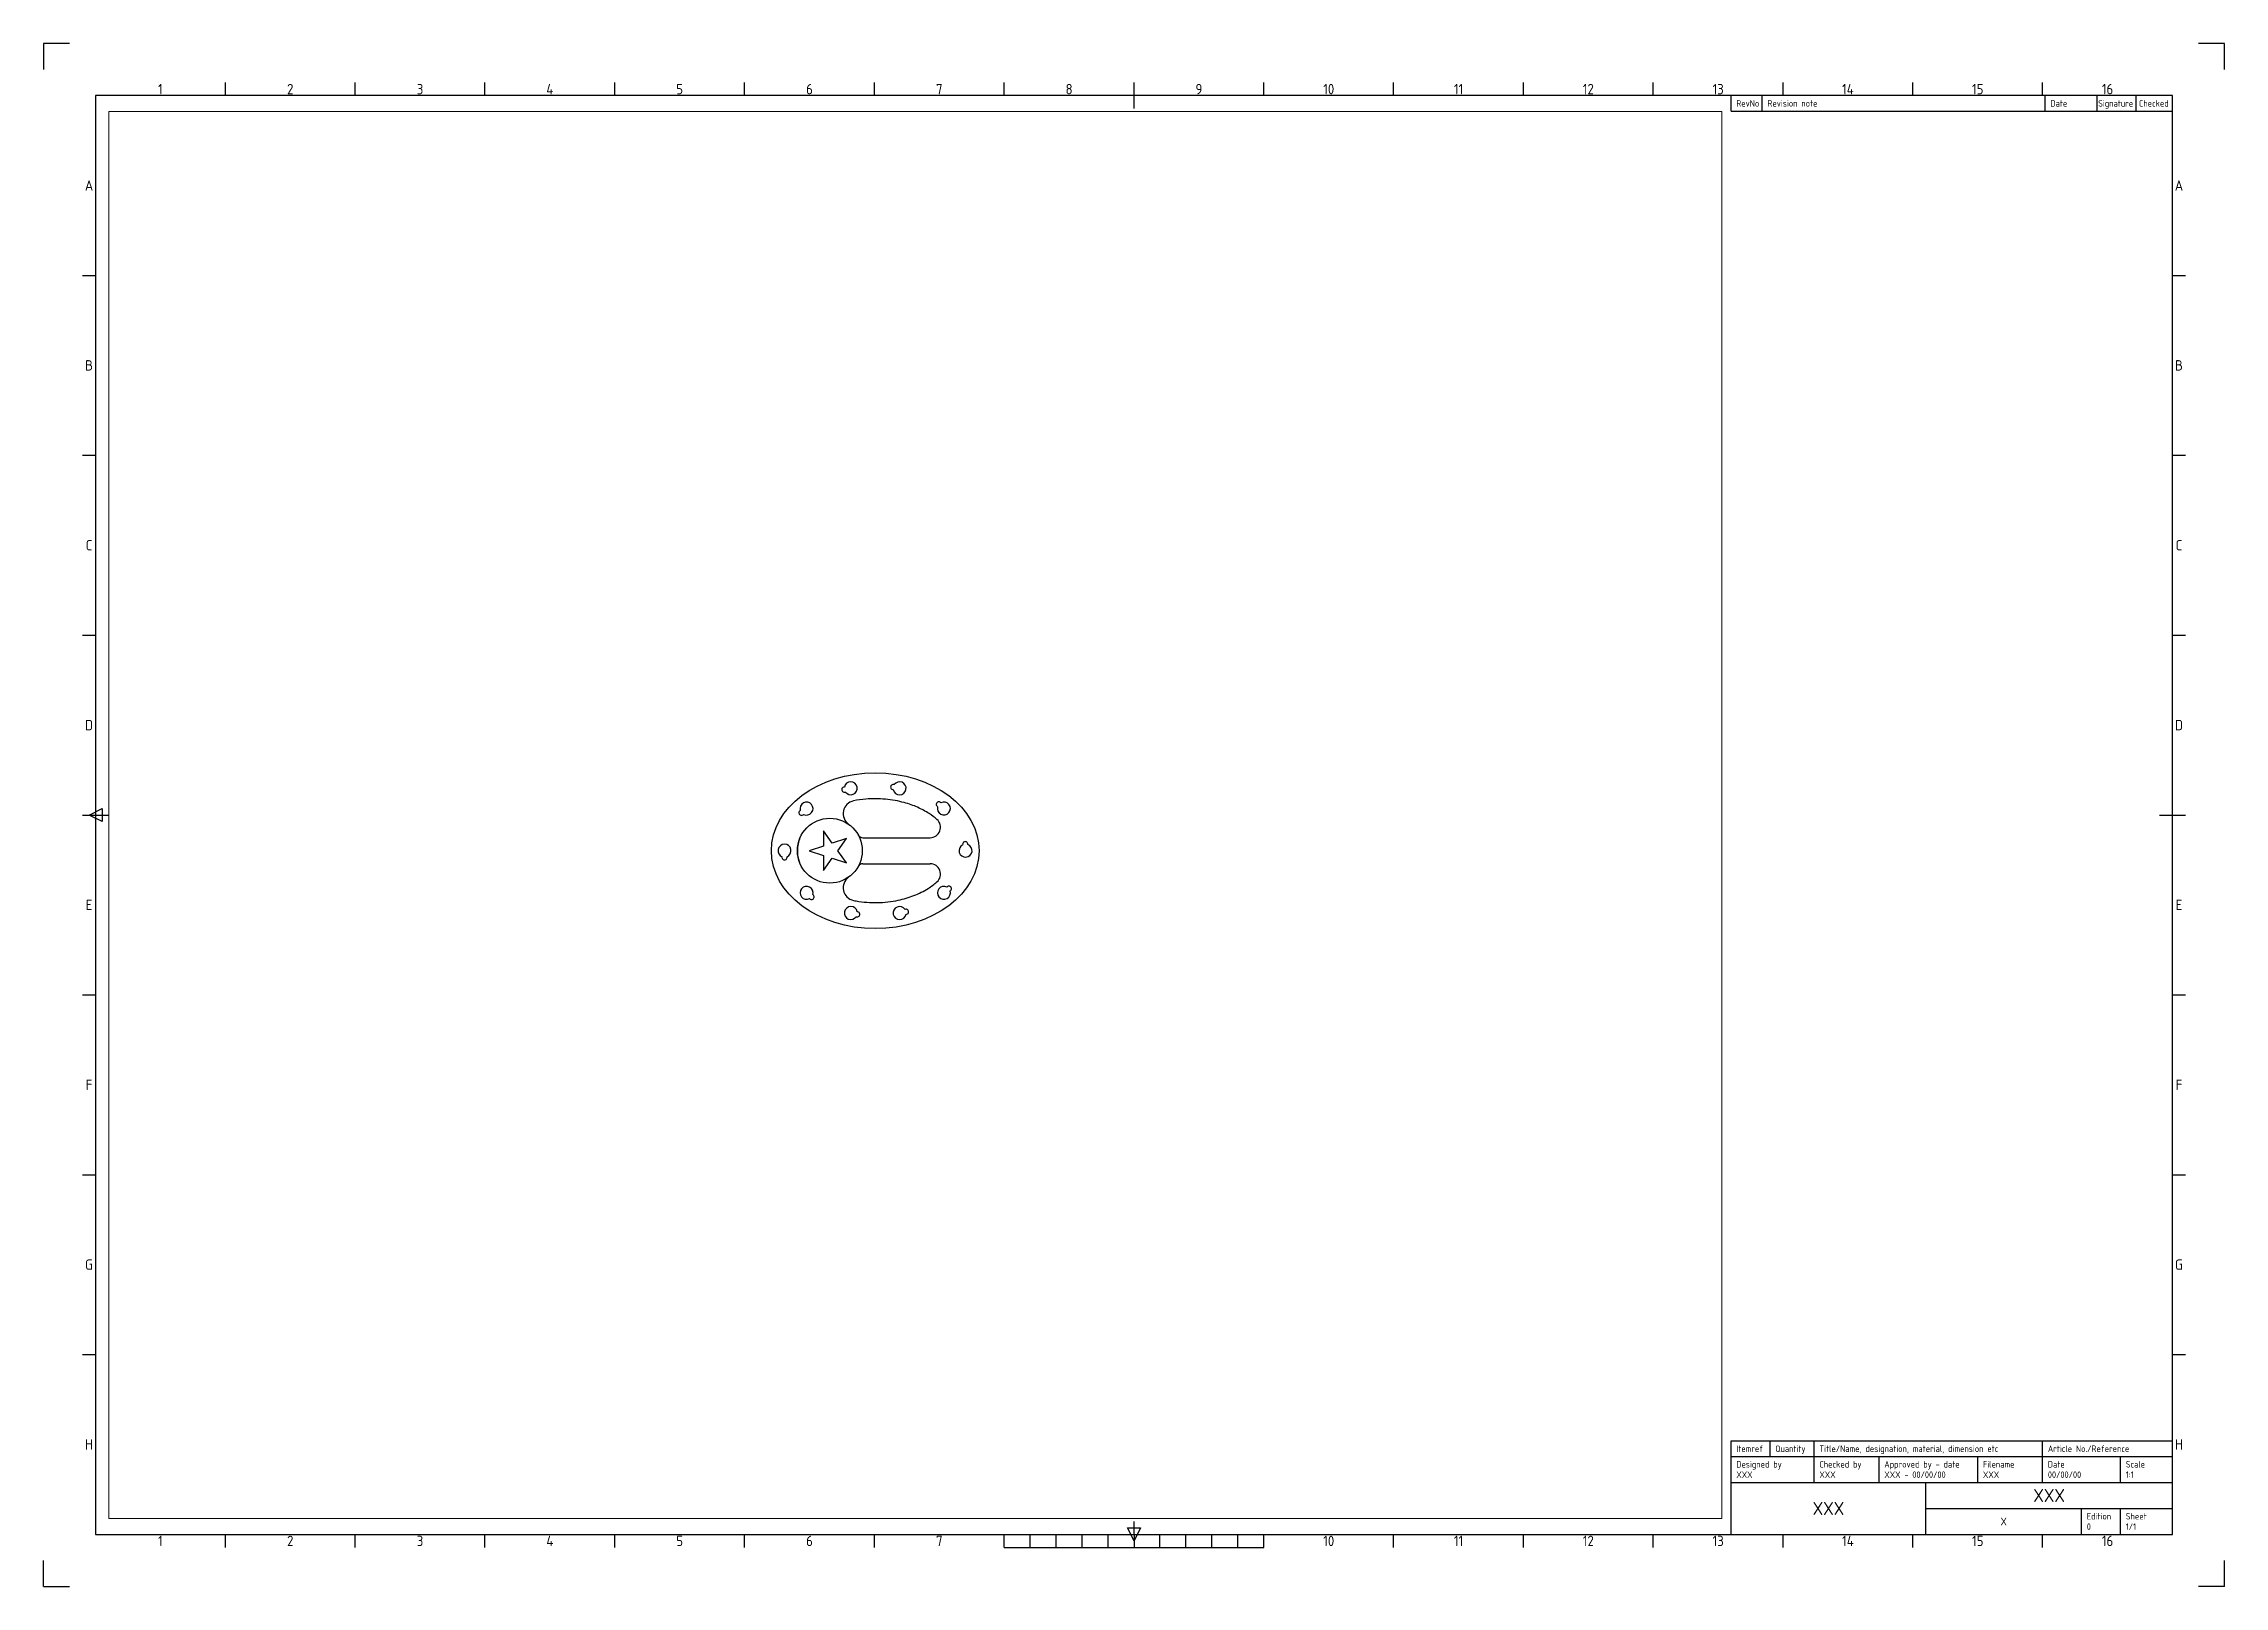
# Paper-space layout 'ISO A1 Layout' of a CAD drawing. Header units: millimetres. Extents: x 0 to 840, y 0 to 594.
# The model-space entities are those that its viewports show. They can reach past a viewport. Long polylines and large blocks are cut down to what shows.
import ezdxf
from ezdxf.enums import TextEntityAlignment as Align

# ---------------------------------------------------------------- set-up
doc = ezdxf.new("R2010")
doc.units = ezdxf.units.MM
for name, color, linetype in [('Model-Front', 7, 'Continuous'), ('Title Block', 7, 'Continuous'), ('Viewport', 5, 'Continuous')]:
    doc.layers.add(name, color=color, linetype=linetype)
doc.styles.add('ISO Proportional', font='isocp.shx')

# ---------------------------------------------------------------- blocks, each defined once
blk = doc.blocks.new('ISO A1 title block')
at = {"layer": 'Title Block'}
for p, q in [((10, 594), (0, 594)), ((0, 594), (0, 584)), ((840, 594), (830, 594)), ((840, 584), (840, 594)), ((820, 574), (20, 574)), ((20, 574), (20, 20)), ((70, 574), (70, 579)), ((120, 574), (120, 579)), ((170, 574), (170, 579)), ((220, 574), (220, 579)), ((270, 574), (270, 579)), ((320, 574), (320, 579)), ((370, 574), (370, 579)), ((420, 569), (420, 579)), ((470, 574), (470, 579)), ((520, 574), (520, 579)), ((570, 574), (570, 579)), ((620, 574), (620, 579)), ((650, 568), (650, 574)), ((662, 568), (662, 574)), ((670, 574), (670, 579)), ((720, 574), (720, 579)), ((770, 574), (770, 579)), ((771, 568), (771, 574)), ((791, 568), (791, 574)), ((806, 568), (806, 574)), ((820, 20), (820, 574)), ((650, 568), (820, 568)), ((15, 504.75), (20, 504.75)), ((820, 504.75), (825, 504.75)), ((15, 435.5), (20, 435.5)), ((820, 435.5), (825, 435.5)), ((15, 366.25), (20, 366.25)), ((820, 366.25), (825, 366.25)), ((15, 297), (25, 297)), ((17.5, 297), (22.5, 299.5)), ((22.5, 294.5), (17.5, 297)), ((22.5, 299.5), (22.5, 294.5)), ((815, 297), (825, 297)), ((15, 227.75), (20, 227.75)), ((820, 227.75), (825, 227.75)), ((15, 158.5), (20, 158.5)), ((820, 158.5), (825, 158.5)), ((15, 89.25), (20, 89.25)), ((820, 89.25), (825, 89.25)), ((650, 56), (820, 56)), ((650, 50), (650, 56)), ((665, 50), (665, 56)), ((682, 50), (682, 56)), ((770, 50), (770, 56)), ((650, 50), (820, 50)), ((650, 20), (650, 50)), ((682, 40), (682, 50)), ((707, 40), (707, 50)), ((745, 40), (745, 50)), ((770, 40), (770, 50)), ((800, 40), (800, 50)), ((650, 40), (820, 40)), ((725, 20), (725, 40)), ((725, 30), (820, 30)), ((785, 20), (785, 30)), ((800, 20), (800, 30)), ((20, 20), (820, 20)), ((70, 15), (70, 20)), ((120, 15), (120, 20)), ((170, 15), (170, 20)), ((220, 15), (220, 20)), ((270, 15), (270, 20)), ((320, 15), (320, 20)), ((370, 15), (370, 20)), ((380, 15), (380, 20)), ((390, 15), (390, 20)), ((400, 15), (400, 20)), ((410, 15), (410, 20)), ((417.5, 22.5), (422.5, 22.5)), ((420, 17.5), (417.5, 22.5)), ((420, 20), (420, 25)), ((422.5, 22.5), (420, 17.5)), ((420, 20), (420, 15)), ((430, 15), (430, 20)), ((440, 15), (440, 20)), ((450, 15), (450, 20)), ((460, 15), (460, 20)), ((470, 15), (470, 20)), ((520, 15), (520, 20)), ((570, 15), (570, 20)), ((620, 15), (620, 20)), ((670, 15), (670, 20)), ((720, 15), (720, 20)), ((770, 15), (770, 20)), ((0, 0), (0, 10)), ((370, 15), (470, 15)), ((840, 0), (840, 10)), ((0, 0), (10, 0)), ((840, 0), (830, 0))]:
    blk.add_line(p, q, dxfattribs=at)
at = {"layer": 'Title Block', "style": 'ISO Proportional'}
for s, p in [('1', (45, 576.5)), ('2', (95, 576.5)), ('3', (145, 576.5)), ('4', (195, 576.5)), ('5', (245, 576.5)), ('6', (295, 576.5)), ('7', (345, 576.5)), ('8', (395, 576.5)), ('9', (445, 576.5)), ('10', (495, 576.5)), ('11', (545, 576.5)), ('12', (595, 576.5)), ('13', (645, 576.5)), ('14', (695, 576.5)), ('15', (745, 576.5)), ('16', (795, 576.5)), ('A', (17.5, 539.375)), ('A', (822.5, 539.375)), ('B', (17.5, 470.125)), ('B', (822.5, 470.125)), ('C', (17.5, 400.875)), ('C', (822.5, 400.875)), ('D', (17.5, 331.625)), ('D', (822.5, 331.625)), ('E', (17.5, 262.375)), ('E', (822.5, 262.375)), ('F', (17.5, 193.125)), ('F', (822.5, 193.125)), ('G', (17.5, 123.875)), ('G', (822.5, 123.875)), ('H', (17.5, 54.625)), ('H', (822.5, 54.625)), ('1', (45, 17.5)), ('2', (95, 17.5)), ('3', (145, 17.5)), ('4', (195, 17.5)), ('5', (245, 17.5)), ('6', (295, 17.5)), ('7', (345, 17.5)), ('10', (495, 17.5)), ('11', (545, 17.5)), ('12', (595, 17.5)), ('13', (645, 17.5)), ('14', (695, 17.5)), ('15', (745, 17.5)), ('16', (795, 17.5))]:
    blk.add_text(s, height=4, dxfattribs=at).set_placement(p, align=Align.MIDDLE)
for s, p in [('RevNo', (652, 571)), ('Revision note', (664, 571)), ('Date', (773, 571)), ('Signature', (791.361, 571)), ('Checked', (807.083, 571)), ('Itemref', (652, 53)), ('Quantity', (667, 53)), ('Title/Name, designation, material, dimension etc', (684, 53)), ('Article No./Reference', (772, 53)), ('Designed by', (652, 47)), ('Checked by', (684, 47)), ('Approved by - date', (709, 47)), ('Filename', (747, 47)), ('Date', (772, 47)), ('Scale', (802, 47)), ('Edition', (787, 27)), ('Sheet', (802, 27))]:
    blk.add_text(s, height=2.5, dxfattribs=at).set_placement(p, align=Align.MIDDLE_LEFT)
at = {"layer": 'Title Block', "style": 'ISO Proportional', "flags": 8}
for tag, p in [('DESIGNED_BY', (652, 43)), ('CHECKED_BY', (684, 43)), ('APPROVED_BY_DATE', (709, 43)), ('FILENAME', (747, 43)), ('DATE', (772, 43)), ('SCALE', (802, 43)), ('EDITION', (787, 23)), ('SHEET', (802, 23))]:
    blk.add_attdef(tag, text='', height=2.5, dxfattribs=at).set_placement(p, align=Align.MIDDLE_LEFT)
for tag, height, p in [('TITLE', 5, (772.5, 35)), ('OWNER', 5, (687.5, 30)), ('DRAWING_NUMBER', 3, (755, 25))]:
    blk.add_attdef(tag, text='', height=height, dxfattribs=at).set_placement(p, align=Align.MIDDLE)

msp = doc.modelspace()

# ---------------------------------------------------------------- linework, layer by layer
at = {"layer": 'Model-Front'}
for p, q in [((174.75, 168.87), (174.75, 163.06)), ((178.17, 164.17), (174.75, 168.87)), ((165.73, 166.26), (165.77, 166.26)), ((174.75, 163.06), (169.22, 161.26)), ((169.22, 161.26), (174.75, 159.47)), ((183.7, 165.96), (178.17, 164.17)), ((180.28, 161.26), (183.7, 165.96)), ((183.7, 156.56), (180.28, 161.26)), ((189.92, 166.26), (215.86, 166.26)), ((165.73, 156.26), (165.77, 156.26)), ((174.75, 159.47), (174.75, 153.65)), ((174.75, 153.65), (178.17, 158.36)), ((178.17, 158.36), (183.7, 156.56)), ((189.92, 156.26), (215.86, 156.26))]:
    msp.add_line(p, q, dxfattribs=at)
msp.add_circle((177.22, 161.26), 12.5, dxfattribs=at)
for centre, radius, start, end in [((182.84, 184.77), 1, 90.11572, 293.18964), ((185.29, 185.27), 2.5, 214.7266, 168.57876), ((201.65, 185.77), 1, 67.2741, 270.34802), ((204.1, 185.28), 2.5, 191.88498, 145.73714), ((166.33, 175.87), 1, 118.41517, 321.48909), ((168.25, 177.47), 2.5, 243.02605, 196.87821), ((187.35, 175.54), 5, 101.32144, 234.66029), ((219.23, 179.09), 1, 39.00963, 242.08355), ((221.16, 177.5), 2.5, 163.62051, 117.47267), ((215.86, 170.26), 4, 269.99999, 48.86831), ((159.77, 161.25), 2.5, 293.31008, 247.16224), ((189.92, 168.26), 2, 208.86572, 269.99999), ((229.52, 161.26), 2.5, 116.31516, 70.16732), ((229.38, 163.76), 1, 351.70428, 194.7782), ((159.79, 158.75), 1, 168.6992, 11.77312), ((189.92, 154.26), 2, 89.99999, 151.13426), ((215.86, 152.26), 4, 311.11923, 89.99999), ((168.27, 145.04), 2.5, 343.58357, 297.43573), ((170.2, 143.45), 1, 218.97269, 62.04661), ((187.35, 146.99), 5, 125.33907, 258.65854), ((221.18, 145.04), 2.5, 62.96816, 16.82033), ((223.09, 146.64), 1, 298.35729, 141.4312), ((185.32, 137.25), 2.5, 11.8433, 325.69546), ((187.77, 136.76), 1, 247.23242, 90.30634), ((204.13, 137.25), 2.5, 34.69848, 348.55064), ((206.58, 137.75), 1, 270.0876, 113.16152)]:
    msp.add_arc(centre, radius, start, end, dxfattribs=at)
msp.add_ellipse((194.72, 161.26), major_axis=(-40, 0), ratio=0.75, dxfattribs=at)
for points, knots in [([(218.49, 173.28), (217.58, 174.07), (216.56, 174.84), (214.09, 176.44), (212.61, 177.25), (209.41, 178.66), (207.69, 179.27), (203.58, 180.41), (201.13, 180.86), (196.14, 181.31), (193.59, 181.32), (189.49, 180.97), (187.91, 180.75), (186.36, 180.44)], [3.851112, 3.851112, 3.851112, 3.851112, 3.999553, 3.999553, 4.179254, 4.179254, 4.358955, 4.358955, 4.591745, 4.591745, 4.824536, 4.824536, 4.973439, 4.973439, 4.973439, 4.973439]), ([(165.73, 166.26), (165.41, 165.48), (165.18, 164.71), (164.82, 163.04), (164.72, 162.15), (164.72, 161.26)], [5.9862785, 5.9862785, 5.9862785, 5.9862785, 6.1231032, 6.1231032, 6.2831853, 6.2831853, 6.2831853, 6.2831853]), ([(164.72, 161.26), (164.72, 160.2), (164.86, 159.13), (165.29, 157.46), (165.49, 156.86), (165.73, 156.26)], [0, 0, 0, 0, 0.1918622, 0.1918622, 0.2968934, 0.2968934, 0.2968934, 0.2968934]), ([(186.36, 142.08), (186.71, 142.02), (187.06, 141.95), (190.05, 141.43), (192.79, 141.22), (198.26, 141.32), (200.99, 141.63), (205.67, 142.63), (207.68, 143.23), (211.56, 144.75), (213.41, 145.68), (216.33, 147.51), (217.47, 148.36), (218.49, 149.25)], [1.309671, 1.309671, 1.309671, 1.309671, 1.343036, 1.343036, 1.595523, 1.595523, 1.848011, 1.848011, 2.050717, 2.050717, 2.266986, 2.266986, 2.431978, 2.431978, 2.431978, 2.431978])]:
    msp.add_open_spline(points, degree=3, knots=knots, dxfattribs=at)

psp = doc.layouts.new('ISO A1 Layout')

# ---------------------------------------------------------------- block references
at = {"layer": 'Title Block'}
ref = psp.add_blockref('ISO A1 title block', (0, 0), dxfattribs=at)
ref.add_attrib('CHECKED_BY', 'XXX', dxfattribs={"height": 2.5, "style": 'ISO Proportional'}).set_placement((684, 43), align=Align.MIDDLE_LEFT)
ref.add_attrib('OWNER', 'XXX', dxfattribs={"height": 5, "style": 'ISO Proportional'}).set_placement((687.5, 30), align=Align.MIDDLE)
ref.add_attrib('DESIGNED_BY', 'XXX', dxfattribs={"height": 2.5, "style": 'ISO Proportional'}).set_placement((652, 43), align=Align.MIDDLE_LEFT)
ref.add_attrib('FILENAME', 'XXX', dxfattribs={"height": 2.5, "style": 'ISO Proportional'}).set_placement((747, 43), align=Align.MIDDLE_LEFT)
ref.add_attrib('DRAWING_NUMBER', 'X', dxfattribs={"height": 3, "style": 'ISO Proportional'}).set_placement((755, 25), align=Align.MIDDLE)
ref.add_attrib('APPROVED_BY_DATE', 'XXX - 00/00/00', dxfattribs={"height": 2.5, "style": 'ISO Proportional'}).set_placement((709, 43), align=Align.MIDDLE_LEFT)
ref.add_attrib('TITLE', 'XXX', dxfattribs={"height": 5, "style": 'ISO Proportional'}).set_placement((772.5, 35), align=Align.MIDDLE)
ref.add_attrib('DATE', '00/00/00', dxfattribs={"height": 2.5, "style": 'ISO Proportional'}).set_placement((772, 43), align=Align.MIDDLE_LEFT)
ref.add_attrib('EDITION', '0', dxfattribs={"height": 2.5, "style": 'ISO Proportional'}).set_placement((787, 23), align=Align.MIDDLE_LEFT)
ref.add_attrib('SHEET', '1/1', dxfattribs={"height": 2.5, "style": 'ISO Proportional'}).set_placement((802, 23), align=Align.MIDDLE_LEFT)
ref.add_attrib('SCALE', '1:1', dxfattribs={"height": 2.5, "style": 'ISO Proportional'}).set_placement((802, 43), align=Align.MIDDLE_LEFT)

# ---------------------------------------------------------------- viewports
at = {"layer": 'Viewport'}
psp.add_viewport(center=(335.81, 297.04), size=(621.27, 541.7392), view_center_point=(210.2, 175.04), view_height=541.7392, dxfattribs=at)

doc.saveas('drawing.dxf')
